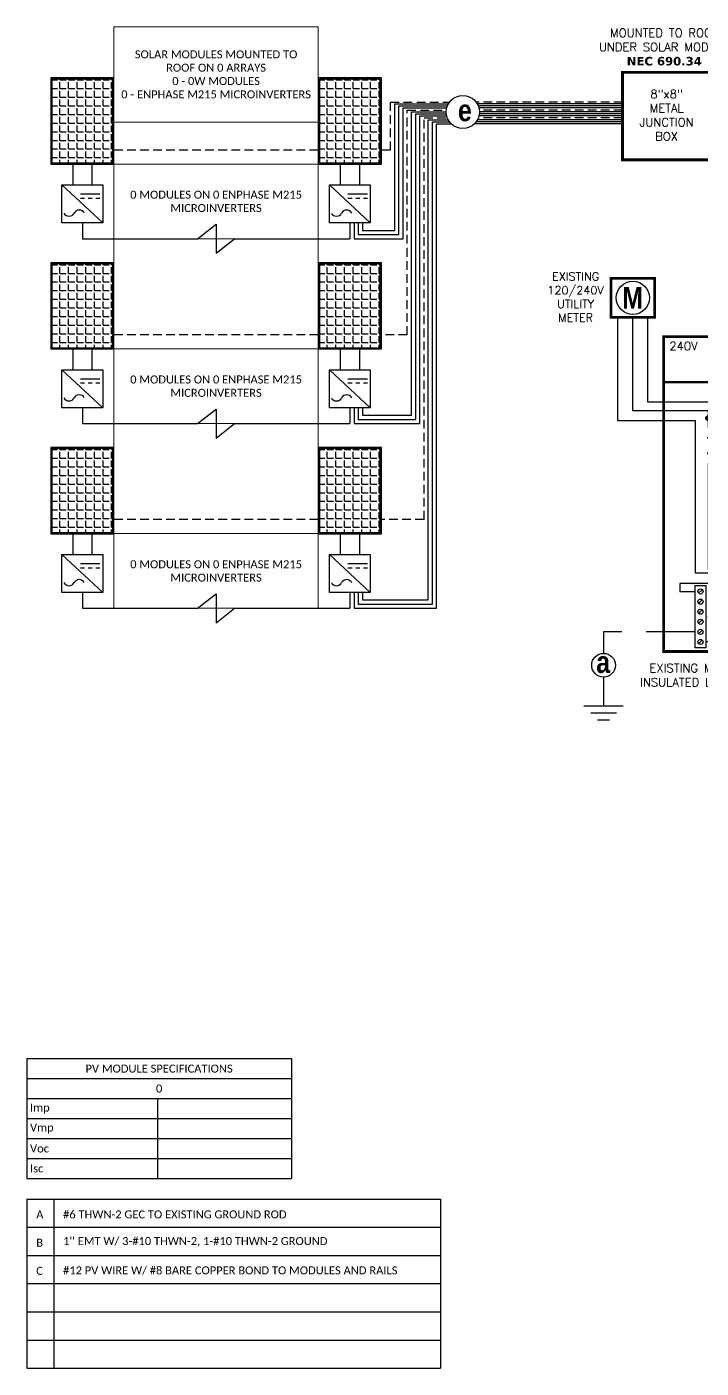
# Model space of a CAD drawing. Header units: feet. Extents: x 12814 to 13413, y 16036 to 16622.
# Drawn here: x 12814 to 13105, y 16036 to 16615 of the extents above; entities that cross this region are included whole.
import ezdxf

# ---------------------------------------------------------------- set-up
doc = ezdxf.new("R2010")
doc.units = ezdxf.units.FT
doc.header["$MEASUREMENT"] = 0
doc.linetypes.add('HIDDEN', pattern=[0.375, 0.25, -0.125])
for name, color, linetype in [('ONE LINE BLOCKS', 7, 'Continuous'), ('TABLES', 7, 'Continuous'), ('TEXT', 7, 'Continuous'), ('Z - TITLEBLOCK TXT', 7, 'Continuous')]:
    doc.layers.add(name, color=color, linetype=linetype)
doc.styles.add('ONE LINE TXT', font='techb___.ttf')
doc.styles.get("Standard").update_dxf_attribs({"font": 'simplex.shx'})

# ---------------------------------------------------------------- blocks, each defined once
blk = doc.blocks.new('*T9')
at = {"layer": 'Defpoints', "color": 8, "linetype": 'ByBlock', "lineweight": 0, "transparency": 16777216}
for p, q in [((0, 0), (88.16, 0)), ((0, 0), (0, -250.97)), ((88.16, 0), (88.16, -250.97)), ((0, -41.08), (88.16, -41.08)), ((0, -59.24), (88.16, -59.24)), ((0, -91.46), (88.16, -91.46)), ((0, -138.99), (88.16, -138.99)), ((0, -171.21), (88.16, -171.21)), ((0, -218.74), (88.16, -218.74)), ((0, -250.97), (88.16, -250.97))]:
    blk.add_line(p, q, dxfattribs=at)
at = {"color": 0, "linetype": 'Continuous', "transparency": 16777216, "char_height": 3.4544, "width": 83.574, "attachment_point": 5}
for s, insert in [('{\\fCalibri|b0|i0|c0;SOLAR MODULES MOUNTED TO ROOF ON 0 ARRAYS^J0 - 0W MODULES^J0 - ENPHASE M215 MICROINVERTERS', (44.08, -20.54)), ('{\\fCalibri|b0|i0|c0;', (44.08, -50.16)), ('{\\fCalibri|b0|i0|c0;0 MODULES ON 0 ENPHASE M215 MICROINVERTERS', (44.08, -75.35)), ('{\\fCalibri|b0|i0|c0;', (44.08, -115.23)), ('{\\fCalibri|b0|i0|c0;0 MODULES ON 0 ENPHASE M215 MICROINVERTERS', (44.08, -155.1)), ('{\\fCalibri|b0|i0|c0;', (44.08, -194.98)), ('{\\fCalibri|b0|i0|c0;0 MODULES ON 0 ENPHASE M215 MICROINVERTERS', (44.08, -234.86))]:
    blk.add_mtext(s, dxfattribs=dict(at, insert=insert))
blk = doc.blocks.new('*T10')
at = {"layer": 'Z - TITLEBLOCK TXT', "color": 0, "lineweight": -2, "transparency": 16777216}
for p, q in [((0, 0), (114.19, 0)), ((0, 0), (0, -51.69)), ((114.19, 0), (114.19, -51.69)), ((0, -8.62), (114.19, -8.62)), ((0, -17.23), (114.19, -17.23)), ((56.41, -17.23), (56.41, -51.69)), ((0, -25.85), (114.19, -25.85)), ((0, -34.46), (114.19, -34.46)), ((0, -43.08), (114.19, -43.08)), ((0, -51.69), (114.19, -51.69))]:
    blk.add_line(p, q, dxfattribs=at)
at = {"layer": 'Z - TITLEBLOCK TXT', "color": 0, "linetype": 'Continuous', "transparency": 16777216, "char_height": 3.4544}
for s, insert, width, attachment_point in [('{\\fCalibri|b0|i0|c0;PV MODULE SPECIFICATIONS', (57.09, -4.31), 111.433, 5), ('{\\fCalibri|b0|i0|c0;0', (57.09, -12.92), 111.433, 5), ('{\\fCalibri|b0|i0|c0;Imp', (1.38, -21.54), 53.6551, 4), ('{\\fCalibri|b0|i0|c0;', (57.78, -21.54), 55.0254, 4), ('{\\fCalibri|b0|i0|c0;Vmp', (1.38, -30.15), 53.6551, 4), ('{\\fCalibri|b0|i0|c0;', (57.78, -30.15), 55.0254, 4), ('{\\fCalibri|b0|i0|c0;Voc', (1.38, -38.77), 53.6551, 4), ('{\\fCalibri|b0|i0|c0;', (57.78, -38.77), 55.0254, 4), ('{\\fCalibri|b0|i0|c0;Isc', (1.38, -47.39), 53.6551, 4), ('{\\fCalibri|b0|i0|c0;', (57.78, -47.39), 55.0254, 4)]:
    blk.add_mtext(s, dxfattribs=dict(at, insert=insert, width=width, attachment_point=attachment_point))
blk = doc.blocks.new('M_LINE TAPS')
at = {"layer": 'ONE LINE BLOCKS', "linetype": 'Continuous'}
h = blk.add_hatch(color=254, dxfattribs=at)
h.dxf.hatch_style = 1
edge = h.paths.add_edge_path()
edge.add_arc((-12.11, 17.42), 0.197, 0, 360)
h = blk.add_hatch(color=254, dxfattribs=at)
h.dxf.hatch_style = 1
edge = h.paths.add_edge_path()
edge.add_arc((-13.16, 16.19), 0.197, 0, 360)
h = blk.add_hatch(color=1, dxfattribs=at)
h.dxf.hatch_style = 1
edge = h.paths.add_edge_path()
edge.add_arc((-13.16, 14.69), 0.0515, 0, 360)
h = blk.add_hatch(color=1, dxfattribs=at)
h.dxf.hatch_style = 1
edge = h.paths.add_edge_path()
edge.add_arc((-12.11, 14.69), 0.0515, 0, 360)
h = blk.add_hatch(color=1, dxfattribs=at)
h.dxf.hatch_style = 1
edge = h.paths.add_edge_path()
edge.add_arc((-13.16, 13.5), 0.0515, 0, 360)
h = blk.add_hatch(color=1, dxfattribs=at)
h.dxf.hatch_style = 1
edge = h.paths.add_edge_path()
edge.add_arc((-12.11, 13.5), 0.0515, 0, 360)
h = blk.add_hatch(color=1, dxfattribs=at)
h.dxf.hatch_style = 1
edge = h.paths.add_edge_path()
edge.add_arc((-9.99, 11.89), 0.0515, 0, 360)
h = blk.add_hatch(color=1, dxfattribs=at)
h.dxf.hatch_style = 1
edge = h.paths.add_edge_path()
edge.add_arc((-9.99, 11.29), 0.0515, 0, 360)
h = blk.add_hatch(color=1, dxfattribs=at)
h.dxf.hatch_style = 1
edge = h.paths.add_edge_path()
edge.add_arc((-8.81, 11.89), 0.0515, 0, 360)
h = blk.add_hatch(color=1, dxfattribs=at)
h.dxf.hatch_style = 1
edge = h.paths.add_edge_path()
edge.add_arc((-8.81, 11.29), 0.0515, 0, 360)
h = blk.add_hatch(color=1, dxfattribs=at)
h.dxf.hatch_style = 1
edge = h.paths.add_edge_path()
edge.add_arc((-9.99, 10.22), 0.0515, 0, 360)
h = blk.add_hatch(color=1, dxfattribs=at)
h.dxf.hatch_style = 1
edge = h.paths.add_edge_path()
edge.add_arc((-8.81, 10.22), 0.0515, 0, 360)
h = blk.add_hatch(color=1, dxfattribs=at)
h.dxf.hatch_style = 1
edge = h.paths.add_edge_path()
edge.add_arc((-9.99, 9.62), 0.0515, 0, 360)
h = blk.add_hatch(color=1, dxfattribs=at)
h.dxf.hatch_style = 1
edge = h.paths.add_edge_path()
edge.add_arc((-8.81, 9.62), 0.0515, 0, 360)
h = blk.add_hatch(color=1, dxfattribs=at)
h.dxf.hatch_style = 1
edge = h.paths.add_edge_path()
edge.add_arc((-9.99, 8.56), 0.0515, 0, 360)
h = blk.add_hatch(color=1, dxfattribs=at)
h.dxf.hatch_style = 1
edge = h.paths.add_edge_path()
edge.add_arc((-8.81, 8.56), 0.0515, 0, 360)
h = blk.add_hatch(color=1, dxfattribs=at)
h.dxf.hatch_style = 1
edge = h.paths.add_edge_path()
edge.add_arc((-9.99, 7.96), 0.0515, 0, 360)
h = blk.add_hatch(color=1, dxfattribs=at)
h.dxf.hatch_style = 1
edge = h.paths.add_edge_path()
edge.add_arc((-8.81, 7.96), 0.0515, 0, 360)
h = blk.add_hatch(color=1, dxfattribs=at)
h.dxf.hatch_style = 1
edge = h.paths.add_edge_path()
edge.add_arc((-9.99, 6.89), 0.0515, 0, 360)
h = blk.add_hatch(color=1, dxfattribs=at)
h.dxf.hatch_style = 1
edge = h.paths.add_edge_path()
edge.add_arc((-9.99, 6.29), 0.0515, 0, 360)
h = blk.add_hatch(color=1, dxfattribs=at)
h.dxf.hatch_style = 1
edge = h.paths.add_edge_path()
edge.add_arc((-8.81, 6.89), 0.0515, 0, 360)
h = blk.add_hatch(color=1, dxfattribs=at)
h.dxf.hatch_style = 1
edge = h.paths.add_edge_path()
edge.add_arc((-8.81, 6.29), 0.0515, 0, 360)
h = blk.add_hatch(color=1, dxfattribs=at)
h.dxf.hatch_style = 1
edge = h.paths.add_edge_path()
edge.add_arc((-9.99, 5.22), 0.0515, 0, 360)
h = blk.add_hatch(color=1, dxfattribs=at)
h.dxf.hatch_style = 1
edge = h.paths.add_edge_path()
edge.add_arc((-8.81, 5.22), 0.0515, 0, 360)
h = blk.add_hatch(color=1, dxfattribs=at)
h.dxf.hatch_style = 1
edge = h.paths.add_edge_path()
edge.add_arc((-9.99, 4.62), 0.0515, 0, 360)
h = blk.add_hatch(color=1, dxfattribs=at)
h.dxf.hatch_style = 1
edge = h.paths.add_edge_path()
edge.add_arc((-8.81, 4.62), 0.0515, 0, 360)
at = {"color": 155, "true_color": 0x647190}
blk.add_line((-16.57, 22.43), (-2.23, 22.43), dxfattribs=at)
at = {"color": 7, "linetype": 'Continuous'}
for p, q in [((-3.46, 1.71), (-3.46, 5.22)), ((0, 1.71), (-3.46, 1.71))]:
    blk.add_line(p, q, dxfattribs=at)
at = {"color": 10, "linetype": 'Continuous'}
for p, q in [((-4.18, 1.15), (-4.18, 4.62)), ((-3.46, 4.62), (-3.46, 4.62)), ((0, 1.15), (-4.18, 1.15))]:
    blk.add_line(p, q, dxfattribs=at)
at = {"color": 253, "linetype": 'Continuous'}
for p, q in [((-6.18, 2.18), (-6.39, 2.18)), ((-6.18, 0.61), (-6.18, 2.18)), ((-5.36, 0.61), (-6.18, 0.61)), ((0, 0.61), (-4.42, 0.61))]:
    blk.add_line(p, q, dxfattribs=at)
at = {"color": 7, "linetype": 'Continuous'}
blk.add_circle((-21.17, -2.7), 0.906, dxfattribs=at)
at = {"color": 253, "linetype": 'Continuous'}
blk.add_arc((-4.89, 0.58), 0.468, 3.2819, 176.7181, dxfattribs=at)
at = {"layer": 'ONE LINE BLOCKS', "lineweight": 50}
blk.add_line((-16.57, 18.95), (-2.23, 18.95), dxfattribs=at)
at = {"layer": 'ONE LINE BLOCKS', "lineweight": 50, "const_width": 0.21}
for points in [[(-20.6, 23.9), (-20.6, 26.89), (-17.26, 26.89), (-17.26, 23.9)], [(-16.57, -1.65), (-16.57, 22.43), (-2.23, 22.43), (-2.23, -1.65)]]:
    blk.add_lwpolyline(points, close=True, dxfattribs=at)
at = {"layer": 'TEXT', "color": 92, "linetype": 'HIDDEN', "ltscale": 15}
for p, q in [((-6.39, 3.55), (-15.33, 3.55)), ((-15.33, 3.55), (-15.33, 2.94)), ((-4.92, 0), (-4.92, 3.55)), ((-15.33, 2.94), (-14.16, 2.94)), ((0, 0), (-4.92, 0)), ((-14.16, -0.15), (-21.17, -0.15)), ((-21.17, -0.15), (-21.17, -1.8)), ((-21.17, -3.61), (-21.17, -5.8))]:
    blk.add_line(p, q, dxfattribs=at)
at = {"layer": 'TEXT', "color": 92, "linetype": 'Continuous', "ltscale": 15}
blk.add_line((-7.19, -0.92), (-13.36, -0.92), dxfattribs=at)
at = {"layer": 'TEXT', "color": 92, "linetype": 'Continuous', "flags": 128}
for points in [[(-12.79, 1.51), (-12.79, 1.01)], [(-13.2, 1.01), (-12.38, 1.01)], [(-12.52, 0.85), (-13.06, 0.85)], [(-12.66, 0.7), (-12.92, 0.7)]]:
    blk.add_lwpolyline(points, dxfattribs=at)
at = {"layer": 'TEXT', "color": 92, "linetype": 'Continuous', "ltscale": 4, "flags": 128}
for points in [[(-22.67, -5.8), (-19.67, -5.8)], [(-20.19, -6.36), (-22.15, -6.36)], [(-20.71, -6.91), (-21.63, -6.91)]]:
    blk.add_lwpolyline(points, dxfattribs=at)
at = {"layer": 'TEXT', "linetype": 'Continuous'}
blk.add_circle((-18.93, 25.39), 1.27, dxfattribs=at)
at = {"layer": 'TEXT', "color": 92, "linetype": 'Continuous', "ltscale": 0.3}
blk.add_arc((-5.65, 3.16), 0.824, 27.6639, 152.3361, dxfattribs=at)
at = {"layer": 'Z - TITLEBLOCK TXT', "color": 253, "linetype": 'Continuous'}
for p, q in [((-20.08, 15.98), (-20.08, 23.9)), ((-14.13, 15.98), (-20.08, 15.98)), ((-14.13, 4.34), (-14.13, 15.98)), ((-5.63, 4.34), (-14.13, 4.34)), ((-5.63, 4.34), (-5.63, 2.95)), ((-5.63, 2.95), (-6.39, 2.95))]:
    blk.add_line(p, q, dxfattribs=at)
at = {"layer": 'Z - TITLEBLOCK TXT', "color": 10, "linetype": 'Continuous'}
for p, q in [((-18.93, 16.74), (-18.93, 23.9)), ((-13.16, 16.74), (-18.93, 16.74)), ((-13.16, 15.43), (-13.16, 16.74)), ((-12.97, 16.19), (-12.45, 16.19)), ((-11.78, 16.19), (-6.66, 16.19)), ((-6.66, 16.19), (-6.66, 4.62)), ((-13.16, 4.62), (-13.16, 12.76)), ((-12.45, 11.29), (-13.16, 11.29)), ((-10.73, 11.29), (-11.78, 11.29)), ((-12.45, 9.62), (-13.16, 9.62)), ((-10.73, 9.62), (-11.78, 9.62)), ((-12.45, 7.96), (-13.16, 7.96)), ((-10.73, 7.96), (-11.78, 7.96)), ((-12.45, 6.29), (-13.16, 6.29)), ((-10.73, 6.29), (-11.78, 6.29)), ((-10.73, 4.62), (-13.16, 4.62)), ((-6.66, 4.62), (-4.18, 4.62))]:
    blk.add_line(p, q, dxfattribs=at)
at = {"layer": 'Z - TITLEBLOCK TXT', "color": 7, "linetype": 'Continuous'}
for p, q in [((-17.78, 17.42), (-17.78, 23.9)), ((-12.11, 17.42), (-17.78, 17.42)), ((-12.11, 15.43), (-12.11, 17.42)), ((-11.92, 17.42), (-5.04, 17.42)), ((-5.04, 17.42), (-5.04, 5.22)), ((-12.11, 10.22), (-12.11, 12.76)), ((-12.11, 11.89), (-10.73, 11.89)), ((-10.73, 11.89), (-12.11, 11.89)), ((-12.11, 8.56), (-12.11, 10.22)), ((-12.11, 10.22), (-10.73, 10.22)), ((-10.73, 10.22), (-12.11, 10.22)), ((-12.11, 6.89), (-12.11, 8.56)), ((-12.11, 8.56), (-10.73, 8.56)), ((-10.73, 8.56), (-12.11, 8.56)), ((-12.11, 5.22), (-12.11, 6.89)), ((-12.11, 6.89), (-10.73, 6.89)), ((-10.73, 6.89), (-12.11, 6.89)), ((-10.73, 5.22), (-12.11, 5.22)), ((-5.04, 5.22), (-3.46, 5.22))]:
    blk.add_line(p, q, dxfattribs=at)
at = {"layer": 'Z - TITLEBLOCK TXT', "color": 1, "linetype": 'Continuous'}
for p, q in [((-14.16, -1.38), (-14.16, 3.4)), ((-14.16, 3.4), (-13.36, 3.4)), ((-13.36, 3.4), (-13.36, -1.38)), ((-7.19, -1.37), (-7.19, 3.41)), ((-7.19, 3.41), (-6.39, 3.41)), ((-6.39, 3.41), (-6.39, -1.37)), ((-13.36, -1.38), (-14.16, -1.38)), ((-6.39, -1.37), (-7.19, -1.37))]:
    blk.add_line(p, q, dxfattribs=at)
at = {"layer": 'Z - TITLEBLOCK TXT', "color": 4, "linetype": 'Continuous'}
for p, q in [((-6.65, 3.09), (-6.93, 2.81)), ((-13.62, 3.07), (-13.9, 2.8)), ((-13.62, 2.3), (-13.9, 2.03)), ((-6.65, 2.32), (-6.93, 2.04)), ((-13.62, 1.53), (-13.9, 1.25)), ((-6.65, 1.55), (-6.93, 1.27)), ((-13.62, 0.76), (-13.9, 0.48)), ((-6.65, 0.78), (-6.93, 0.5)), ((-6.65, 0), (-6.93, -0.27)), ((-13.62, -0.01), (-13.9, -0.29)), ((-13.62, -0.78), (-13.9, -1.06)), ((-6.65, -0.77), (-6.93, -1.04))]:
    blk.add_line(p, q, dxfattribs=at)
at = {"layer": 'Z - TITLEBLOCK TXT', "color": 1, "linetype": 'Continuous', "flags": 128}
for points in [[(-13.16, 15.43), (-13.16, 14.69)], [(-13.16, 15.43), (-13.16, 14.69)], [(-12.11, 15.43), (-12.11, 14.69)], [(-12.11, 15.43), (-12.11, 14.69)], [(-13.16, 13.5), (-13.16, 12.76)], [(-12.11, 13.5), (-12.11, 12.76)], [(-10.73, 11.89), (-9.99, 11.89)], [(-10.73, 11.89), (-9.99, 11.89)], [(-10.73, 11.29), (-9.99, 11.29)], [(-10.73, 11.29), (-9.99, 11.29)], [(-8.81, 11.89), (-8.06, 11.89)], [(-8.81, 11.29), (-8.06, 11.29)], [(-10.73, 10.22), (-9.99, 10.22)], [(-10.73, 10.22), (-9.99, 10.22)], [(-10.73, 9.62), (-9.99, 9.62)], [(-10.73, 9.62), (-9.99, 9.62)], [(-8.81, 10.22), (-8.06, 10.22)], [(-8.81, 9.62), (-8.06, 9.62)], [(-10.73, 8.56), (-9.99, 8.56)], [(-10.73, 8.56), (-9.99, 8.56)], [(-8.81, 8.56), (-8.06, 8.56)], [(-10.73, 7.96), (-9.99, 7.96)], [(-10.73, 7.96), (-9.99, 7.96)], [(-8.81, 7.96), (-8.06, 7.96)], [(-10.73, 6.89), (-9.99, 6.89)], [(-10.73, 6.89), (-9.99, 6.89)], [(-10.73, 6.29), (-9.99, 6.29)], [(-10.73, 6.29), (-9.99, 6.29)], [(-8.81, 6.89), (-8.06, 6.89)], [(-8.81, 6.29), (-8.06, 6.29)], [(-10.73, 5.22), (-9.99, 5.22)], [(-10.73, 5.22), (-9.99, 5.22)], [(-8.81, 5.22), (-8.06, 5.22)], [(-10.73, 4.62), (-9.99, 4.62)], [(-10.73, 4.62), (-9.99, 4.62)], [(-8.81, 4.62), (-8.06, 4.62)]]:
    blk.add_lwpolyline(points, dxfattribs=at)
at = {"layer": 'Z - TITLEBLOCK TXT', "color": 7, "linetype": 'Continuous'}
for centre in [(-12.11, 17.42), (-12.11, 17.42), (-13.16, 16.19)]:
    blk.add_circle(centre, 0.197, dxfattribs=at)
at = {"layer": 'Z - TITLEBLOCK TXT', "color": 1, "linetype": 'Continuous'}
for centre in [(-13.16, 14.69), (-12.11, 14.69), (-13.16, 13.5), (-12.11, 13.5), (-9.99, 11.89), (-9.99, 11.29), (-8.81, 11.89), (-8.81, 11.29), (-9.99, 10.22), (-8.81, 10.22), (-9.99, 9.62), (-8.81, 9.62), (-9.99, 8.56), (-8.81, 8.56), (-9.99, 7.96), (-8.81, 7.96), (-9.99, 6.89), (-9.99, 6.29), (-8.81, 6.89), (-8.81, 6.29), (-9.99, 5.22), (-8.81, 5.22), (-9.99, 4.62), (-8.81, 4.62)]:
    blk.add_circle(centre, 0.0515, dxfattribs=at)
at = {"layer": 'Z - TITLEBLOCK TXT', "color": 4, "linetype": 'Continuous'}
for centre in [(-13.76, 2.94), (-6.79, 2.95), (-13.76, 2.16), (-6.79, 2.18), (-13.76, 1.39), (-6.79, 1.41), (-13.76, 0.62), (-13.76, -0.15), (-6.79, 0.64), (-6.79, -0.13), (-13.76, -0.92), (-6.79, -0.91)]:
    blk.add_circle(centre, 0.197, dxfattribs=at)
at = {"layer": 'Z - TITLEBLOCK TXT', "color": 10, "linetype": 'Continuous'}
for centre in [(-12.11, 16.17), (-12.11, 11.27), (-12.11, 9.6), (-12.11, 7.94), (-12.11, 6.27)]:
    blk.add_arc(centre, 0.332, 3.2937, 176.7063, dxfattribs=at)
at = {"layer": 'Z - TITLEBLOCK TXT', "color": 1, "linetype": 'Continuous'}
for centre, start, end in [((-13.38, 14.09), 310.3392, 49.6608), ((-12.33, 14.09), 310.3392, 49.6608), ((-9.4, 11.68), 40.3392, 139.6608), ((-9.4, 11.08), 40.3392, 139.6608), ((-9.4, 10.01), 40.3392, 139.6608), ((-9.4, 9.41), 40.3392, 139.6608), ((-9.4, 8.34), 40.3392, 139.6608), ((-9.4, 7.75), 40.3392, 139.6608), ((-9.4, 6.68), 40.3392, 139.6608), ((-9.4, 6.08), 40.3392, 139.6608), ((-9.4, 5.01), 40.3392, 139.6608), ((-9.4, 4.41), 40.3392, 139.6608)]:
    blk.add_arc(centre, 0.697, start, end, dxfattribs=at)
at = {"layer": 'TABLES', "color": 1, "linetype": 'Continuous'}
blk.add_text('NEUTRAL', height=0.648, rotation=90, dxfattribs=at).set_placement((-7.31, -0.83))
at = {"layer": 'TEXT', "color": 1, "attachment_point": 5}
for s, width, gutter_width, heights, insert, char_height in [('EXISTING\\P120/240V UTILITY METER', 0.0523, 7.17, [0], (-23.31, 25.45), 0.6278), ('240V', 0.1481, 0.75, [0], (-15.06, 21.71), 0.648), ('1∅', 0.1481, 0.75, [0], (-3.17, 21.71), 0.648), ('0A MAIN BREAKER\\P0A BUSBAR', 11.199, 0.75, [0], (-9.27, 20.04), 0.648), ('2p0A', 0.1481, 0.75, [0], (-11.24, 14.02), 0.648), ('EXISTING MAIN BREAKER LOAD CENTER INSULATED LINE TAPS INSTALLED ON MAIN FEEDERS\\P{\\fVerdana|b1|i0|c0|p34;NEC 690.64}', 18.4888, 7.17, [6], (-9.25, -4.55), 0.648)]:
    blk.add_mtext_dynamic_manual_height_columns(s, width=width, gutter_width=gutter_width, heights=heights, dxfattribs=dict(at, insert=insert, char_height=char_height))
at = {"layer": 'Z - TITLEBLOCK TXT', "color": 253, "linetype": 'Continuous', "style": 'ONE LINE TXT'}
blk.add_text('M', height=1.66, dxfattribs=at).set_placement((-19.74, 24.56))
at = {"layer": 'Z - TITLEBLOCK TXT', "color": 1, "linetype": 'Continuous', "insert": (-21.73, -1.63), "char_height": 1.6624, "attachment_point": 1, "style": 'ONE LINE TXT'}
blk.add_mtext_dynamic_manual_height_columns('{\\W1;\\C256;a}', width=0.1385, gutter_width=2.13, heights=[0], dxfattribs=at)
blk = doc.blocks.new('*U12')
at = {"color": 155, "true_color": 0x647190}
blk.add_blockref('M_LINE TAPS', (0, 0), dxfattribs=at)
blk = doc.blocks.new('*T11')
at = {"linetype": 'ByBlock', "lineweight": -2, "transparency": 16777216}
for p, q in [((0, 0), (178.52, 0)), ((0, 0), (0, -72.97)), ((11.58, 0), (11.58, -72.97)), ((178.52, 0), (178.52, -72.97)), ((0, -12.11), (178.52, -12.11)), ((0, -24.28), (178.52, -24.28)), ((0, -36.46), (178.52, -36.46)), ((0, -48.64), (178.52, -48.64)), ((0, -60.81), (178.52, -60.81)), ((0, -72.97), (178.52, -72.97))]:
    blk.add_line(p, q, dxfattribs=at)
at = {"color": 0, "linetype": 'Continuous', "transparency": 16777216, "char_height": 3.4544, "attachment_point": 7}
for s, insert, width in [('{\\fCalibri|b0|i0|c0;A', (4.06, -8.36), 3.4544), ('{\\fCalibri|b0|i0|c0;#6 THWN-2 GEC TO EXISTING GROUND ROD', (15.65, -8.36), 158.8095), ('{\\fCalibri|b0|i0|c0;B', (4.06, -20.53), 3.4544), ("{\\fCalibri|b0|i0|c0;1'' EMT W/ 3-#10 THWN-2, 1-#10 THWN-2 GROUND", (15.65, -20.53), 158.8095), ('{\\fCalibri|b0|i0|c0;#12 PV WIRE W/ #8 BARE COPPER BOND TO MODULES AND RAILS', (15.65, -32.71), 158.8095), ('{\\fCalibri|b0|i0|c0;C', (4.06, -32.71), 3.4544), ('{\\fCalibri|b0|i0|c0;', (4.06, -44.89), 3.4544), ('{\\fCalibri|b0|i0|c0;', (15.65, -44.89), 158.8095), ('{\\fCalibri|b0|i0|c0;', (4.06, -57.06), 3.4544), ('{\\fCalibri|b0|i0|c0;', (15.65, -57.06), 158.8095), ('{\\fCalibri|b0|i0|c0;', (4.06, -69.22), 3.4544), ('{\\fCalibri|b0|i0|c0;', (15.65, -69.22), 158.8095)]:
    blk.add_mtext(s, dxfattribs=dict(at, insert=insert, width=width))

msp = doc.modelspace()

# ---------------------------------------------------------------- hatches: boundary and pattern name
at = {"layer": 'ONE LINE BLOCKS', "linetype": 'Continuous'}
h = msp.add_hatch(dxfattribs=at)
h.set_pattern_fill('ANGLE', color=256, scale=13.54666)
h.set_pattern_definition([(0, (12887.8863, 4573.7728), (0, 3.7253315), [2.709332, -1.0159995]), (90, (12887.8863, 4573.7728), (-3.7253315, 2e-16), [2.709332, -1.0159995])])
h.paths.add_polyline_path([(12824.87, 16592.07), (12824.87, 16555.89), (12851.11, 16555.89), (12851.11, 16592.07)])
h = msp.add_hatch(dxfattribs=at)
h.set_pattern_fill('ANGLE', color=256, scale=13.54666)
h.set_pattern_definition([(0, (13003.306, 4573.7728), (0, 3.7253315), [2.709332, -1.0159995]), (90, (13003.306, 4573.7728), (-3.7253315, 2e-16), [2.709332, -1.0159995])])
h.paths.add_polyline_path([(12940.29, 16592.07), (12940.29, 16555.89), (12966.53, 16555.89), (12966.53, 16592.07)])
h = msp.add_hatch(dxfattribs=at)
h.set_pattern_fill('ANGLE', color=256, scale=13.54666)
h.set_pattern_definition([(0, (12887.8863, 4494.0197), (0, 3.7253315), [2.709332, -1.0159995]), (90, (12887.8863, 4494.0197), (-3.7253315, 2e-16), [2.709332, -1.0159995])])
h.paths.add_polyline_path([(12824.87, 16512.32), (12824.87, 16476.13), (12851.11, 16476.13), (12851.11, 16512.32)])
h = msp.add_hatch(dxfattribs=at)
h.set_pattern_fill('ANGLE', color=256, scale=13.54666)
h.set_pattern_definition([(0, (13003.306, 4494.0197), (0, 3.7253315), [2.709332, -1.0159995]), (90, (13003.306, 4494.0197), (-3.7253315, 2e-16), [2.709332, -1.0159995])])
h.paths.add_polyline_path([(12940.29, 16512.32), (12940.29, 16476.13), (12966.53, 16476.13), (12966.53, 16512.32)])
h = msp.add_hatch(dxfattribs=at)
h.set_pattern_fill('ANGLE', color=256, scale=13.54666)
h.set_pattern_definition([(0, (12887.8863, 4414.2665), (0, 3.7253315), [2.709332, -1.0159995]), (90, (12887.8863, 4414.2665), (-3.7253315, 2e-16), [2.709332, -1.0159995])])
h.paths.add_polyline_path([(12824.87, 16432.56), (12824.87, 16396.38), (12851.11, 16396.38), (12851.11, 16432.56)])
h = msp.add_hatch(dxfattribs=at)
h.set_pattern_fill('ANGLE', color=256, scale=13.54666)
h.set_pattern_definition([(0, (13003.306, 4414.2665), (0, 3.7253315), [2.709332, -1.0159995]), (90, (13003.306, 4414.2665), (-3.7253315, 2e-16), [2.709332, -1.0159995])])
h.paths.add_polyline_path([(12940.29, 16432.56), (12940.29, 16396.38), (12966.53, 16396.38), (12966.53, 16432.56)])

# ---------------------------------------------------------------- linework, layer by layer
at = {"color": 253, "linetype": 'Continuous'}
for p, q in [((12972.82, 16526.76), (12972.82, 16581.31)), ((12972.82, 16581.31), (12995.93, 16581.31)), ((13071.1, 16581.31), (13008.44, 16581.31)), ((12980.02, 16577.86), (12995.04, 16577.86)), ((12980.02, 16447.01), (12980.02, 16577.86)), ((12987.23, 16574.42), (12995.93, 16574.42)), ((12987.23, 16367.25), (12987.23, 16574.42)), ((13071.1, 16574.42), (13008.44, 16574.42)), ((13071.1, 16577.86), (13009.32, 16577.86)), ((12958.82, 16526.76), (12972.82, 16526.76)), ((12958.82, 16447.01), (12980.02, 16447.01)), ((12958.82, 16367.25), (12987.23, 16367.25))]:
    msp.add_line(p, q, dxfattribs=at)
at = {"color": 10, "linetype": 'Continuous'}
for p, q in [((12974.62, 16524.96), (12974.62, 16580.45)), ((12974.62, 16580.45), (12995.52, 16580.45)), ((13071.1, 16580.45), (13008.84, 16580.45)), ((12981.83, 16577), (12995.09, 16577)), ((12981.83, 16445.21), (12981.83, 16577)), ((13071.1, 16577), (13009.27, 16577)), ((12989.03, 16573.56), (12996.48, 16573.56)), ((12989.03, 16365.45), (12989.03, 16573.56)), ((13071.1, 16573.56), (13007.88, 16573.56)), ((12957.02, 16524.96), (12974.62, 16524.96)), ((12957.02, 16445.21), (12981.83, 16445.21)), ((12957.02, 16365.45), (12989.03, 16365.45))]:
    msp.add_line(p, q, dxfattribs=at)
at = {"linetype": 'Continuous'}
for p, q in [((12976.42, 16523.16), (12976.42, 16579.59)), ((12976.42, 16579.59), (12995.25, 16579.59)), ((12983.63, 16576.14), (12995.25, 16576.14)), ((12983.63, 16443.4), (12983.63, 16576.14)), ((13071.1, 16579.59), (13009.11, 16579.59)), ((13071.1, 16576.14), (13009.11, 16576.14)), ((12990.84, 16572.7), (12997.25, 16572.7)), ((12990.84, 16363.65), (12990.84, 16572.7)), ((13071.1, 16572.7), (13007.11, 16572.7)), ((12833.84, 16555.38), (12833.84, 16546.37)), ((12842.15, 16555.38), (12842.15, 16546.37)), ((12949.26, 16555.38), (12949.26, 16546.37)), ((12957.57, 16555.38), (12957.57, 16546.37)), ((12829.17, 16546.37), (12846.82, 16546.37)), ((12829.17, 16529.98), (12829.17, 16546.37)), ((12829.17, 16546.37), (12846.82, 16529.98)), ((12846.82, 16546.37), (12846.82, 16529.98)), ((12944.59, 16546.37), (12962.24, 16546.37)), ((12944.59, 16529.98), (12944.59, 16546.37)), ((12944.59, 16546.37), (12962.24, 16529.98)), ((12962.24, 16546.37), (12962.24, 16529.98)), ((12846.82, 16529.98), (12829.17, 16529.98)), ((12962.24, 16529.98), (12944.59, 16529.98)), ((12955.22, 16523.16), (12976.42, 16523.16)), ((12833.84, 16475.62), (12833.84, 16466.61)), ((12842.15, 16475.62), (12842.15, 16466.61)), ((12949.26, 16475.62), (12949.26, 16466.61)), ((12957.57, 16475.62), (12957.57, 16466.61)), ((12829.17, 16466.61), (12846.82, 16466.61)), ((12829.17, 16450.22), (12829.17, 16466.61)), ((12829.17, 16466.61), (12846.82, 16450.22)), ((12846.82, 16466.61), (12846.82, 16450.22)), ((12944.59, 16466.61), (12962.24, 16466.61)), ((12944.59, 16450.22), (12944.59, 16466.61)), ((12944.59, 16466.61), (12962.24, 16450.22)), ((12962.24, 16466.61), (12962.24, 16450.22)), ((12846.82, 16450.22), (12829.17, 16450.22)), ((12962.24, 16450.22), (12944.59, 16450.22)), ((12955.22, 16443.4), (12983.63, 16443.4)), ((12833.84, 16395.87), (12833.84, 16386.86)), ((12842.15, 16395.87), (12842.15, 16386.86)), ((12949.26, 16395.87), (12949.26, 16386.86)), ((12957.57, 16395.87), (12957.57, 16386.86)), ((12829.17, 16386.86), (12846.82, 16386.86)), ((12829.17, 16370.47), (12829.17, 16386.86)), ((12829.17, 16386.86), (12846.82, 16370.47)), ((12846.82, 16386.86), (12846.82, 16370.47)), ((12944.59, 16386.86), (12962.24, 16386.86)), ((12944.59, 16370.47), (12944.59, 16386.86)), ((12944.59, 16386.86), (12962.24, 16370.47)), ((12962.24, 16386.86), (12962.24, 16370.47)), ((12846.82, 16370.47), (12829.17, 16370.47)), ((12962.24, 16370.47), (12944.59, 16370.47)), ((12955.22, 16363.65), (12990.84, 16363.65))]:
    msp.add_line(p, q, dxfattribs=at)
at = {"linetype": 'Continuous', "flags": 128}
for points in [[(12824.37, 16592.58), (12824.37, 16555.38), (12851.62, 16555.38), (12851.62, 16592.58), (12824.37, 16592.58)], [(12939.79, 16592.58), (12939.79, 16555.38), (12967.04, 16555.38), (12967.04, 16592.58), (12939.79, 16592.58)], [(12824.37, 16512.83), (12824.37, 16475.62), (12851.62, 16475.62), (12851.62, 16512.83), (12824.37, 16512.83)], [(12939.79, 16512.83), (12939.79, 16475.62), (12967.04, 16475.62), (12967.04, 16512.83), (12939.79, 16512.83)], [(12824.37, 16433.07), (12824.37, 16395.87), (12851.62, 16395.87), (12851.62, 16433.07), (12824.37, 16433.07)], [(12939.79, 16433.07), (12939.79, 16395.87), (12967.04, 16395.87), (12967.04, 16433.07), (12939.79, 16433.07)]]:
    msp.add_lwpolyline(points, dxfattribs=at)
for points in [[(12824.87, 16592.07), (12824.87, 16555.89), (12851.11, 16555.89), (12851.11, 16592.07)], [(12940.29, 16592.07), (12940.29, 16555.89), (12966.53, 16555.89), (12966.53, 16592.07)], [(12824.87, 16512.32), (12824.87, 16476.13), (12851.11, 16476.13), (12851.11, 16512.32)], [(12940.29, 16512.32), (12940.29, 16476.13), (12966.53, 16476.13), (12966.53, 16512.32)], [(12824.87, 16432.56), (12824.87, 16396.38), (12851.11, 16396.38), (12851.11, 16432.56)], [(12940.29, 16432.56), (12940.29, 16396.38), (12966.53, 16396.38), (12966.53, 16432.56)]]:
    msp.add_lwpolyline(points, close=True, dxfattribs=at)
at = {"color": 7, "linetype": 'Continuous'}
msp.add_circle((13002.18, 16577.86), 7.14, dxfattribs=at)
at = {"layer": 'ONE LINE BLOCKS', "lineweight": 50, "const_width": 1.19}
msp.add_lwpolyline([(13108.88, 16557.2), (13071.1, 16557.2), (13071.1, 16594.99), (13108.88, 16594.99)], close=True, dxfattribs=at)
at = {"layer": 'TEXT', "color": 92, "linetype": 'HIDDEN', "ltscale": 15}
for p, q in [((12971.01, 16561.43), (12971.01, 16582.17)), ((12971.01, 16582.17), (12996.48, 16582.17)), ((13071.1, 16582.17), (13007.88, 16582.17)), ((12978.22, 16578.72), (12995.09, 16578.72)), ((12978.22, 16481.67), (12978.22, 16578.72)), ((12985.43, 16575.28), (12995.52, 16575.28)), ((12985.43, 16401.92), (12985.43, 16575.28)), ((13071.1, 16575.28), (13008.84, 16575.28)), ((13071.1, 16578.72), (13009.27, 16578.72)), ((12971.01, 16561.43), (12967.04, 16561.43)), ((12978.22, 16481.67), (12967.04, 16481.67)), ((12985.43, 16401.92), (12967.04, 16401.92))]:
    msp.add_line(p, q, dxfattribs=at)
at = {"layer": 'TEXT', "color": 92, "linetype": 'HIDDEN', "ltscale": 15, "flags": 128}
for points in [[(12939.79, 16561.43), (12851.62, 16561.43)], [(12939.79, 16481.67), (12851.62, 16481.67)], [(12939.79, 16401.92), (12851.62, 16401.92)]]:
    msp.add_lwpolyline(points, dxfattribs=at)
at = {"layer": 'Z - TITLEBLOCK TXT', "color": 7, "linetype": 'Continuous'}
for p, q in [((12845.59, 16542.37), (12837.2, 16542.37)), ((12838.95, 16540.56), (12837.2, 16540.56)), ((12842.27, 16540.56), (12840.52, 16540.56)), ((12845.59, 16540.56), (12843.84, 16540.56)), ((12961.01, 16542.37), (12952.62, 16542.37)), ((12954.37, 16540.56), (12952.62, 16540.56)), ((12957.69, 16540.56), (12955.94, 16540.56)), ((12961.01, 16540.56), (12959.26, 16540.56)), ((12887.75, 16523.16), (12895.7, 16529.42)), ((12895.7, 16529.42), (12895.7, 16516.89)), ((12895.7, 16516.89), (12903.66, 16523.16)), ((12845.59, 16462.62), (12837.2, 16462.62)), ((12838.95, 16460.81), (12837.2, 16460.81)), ((12842.27, 16460.81), (12840.52, 16460.81)), ((12845.59, 16460.81), (12843.84, 16460.81)), ((12961.01, 16462.62), (12952.62, 16462.62)), ((12954.37, 16460.81), (12952.62, 16460.81)), ((12957.69, 16460.81), (12955.94, 16460.81)), ((12961.01, 16460.81), (12959.26, 16460.81)), ((12887.75, 16443.4), (12895.7, 16449.67)), ((12895.7, 16449.67), (12895.7, 16437.14)), ((12895.7, 16437.14), (12903.66, 16443.4)), ((12845.59, 16382.87), (12837.2, 16382.87)), ((12838.95, 16381.05), (12837.2, 16381.05)), ((12842.27, 16381.05), (12840.52, 16381.05)), ((12845.59, 16381.05), (12843.84, 16381.05)), ((12961.01, 16382.87), (12952.62, 16382.87)), ((12954.37, 16381.05), (12952.62, 16381.05)), ((12957.69, 16381.05), (12955.94, 16381.05)), ((12961.01, 16381.05), (12959.26, 16381.05)), ((12887.75, 16363.65), (12895.7, 16369.91)), ((12895.7, 16369.91), (12895.7, 16357.39)), ((12895.7, 16357.39), (12903.66, 16363.65))]:
    msp.add_line(p, q, dxfattribs=at)
at = {"layer": 'Z - TITLEBLOCK TXT', "linetype": 'Continuous', "flags": 128}
for points in [[(12837.99, 16529.98), (12837.99, 16523.16)], [(12953.41, 16529.98), (12953.41, 16523.16)], [(12955.22, 16529.98), (12955.22, 16523.16)], [(12837.99, 16523.16), (12887.75, 16523.16)], [(12903.66, 16523.16), (12953.41, 16523.16)], [(12837.99, 16450.22), (12837.99, 16443.4)], [(12953.41, 16450.22), (12953.41, 16443.4)], [(12955.22, 16450.22), (12955.22, 16443.4)], [(12837.99, 16443.4), (12887.75, 16443.4)], [(12903.66, 16443.4), (12953.41, 16443.4)], [(12837.99, 16370.47), (12837.99, 16363.65)], [(12953.41, 16370.47), (12953.41, 16363.65)], [(12955.22, 16370.47), (12955.22, 16363.65)], [(12837.99, 16363.65), (12887.75, 16363.65)], [(12903.66, 16363.65), (12953.41, 16363.65)]]:
    msp.add_lwpolyline(points, dxfattribs=at)
at = {"layer": 'Z - TITLEBLOCK TXT', "color": 10, "linetype": 'Continuous', "flags": 128}
for points in [[(12957.02, 16529.98), (12957.02, 16524.96)], [(12957.02, 16450.22), (12957.02, 16445.21)], [(12957.02, 16370.47), (12957.02, 16365.45)]]:
    msp.add_lwpolyline(points, dxfattribs=at)
at = {"layer": 'Z - TITLEBLOCK TXT', "color": 253, "linetype": 'Continuous', "flags": 128}
for points in [[(12958.82, 16529.98), (12958.82, 16526.76)], [(12958.82, 16450.22), (12958.82, 16447.01)], [(12958.82, 16370.47), (12958.82, 16367.25)]]:
    msp.add_lwpolyline(points, dxfattribs=at)
at = {"layer": 'Z - TITLEBLOCK TXT', "linetype": 'Continuous'}
for centre, start, end in [((12832.24, 16535.38), 207.66392, 332.33608), ((12836.62, 16533.08), 27.66392, 152.33608), ((12947.66, 16535.38), 207.66392, 332.33608), ((12952.04, 16533.08), 27.66392, 152.33608), ((12832.24, 16455.63), 207.66392, 332.33608), ((12836.62, 16453.33), 27.66392, 152.33608), ((12947.66, 16455.63), 207.66392, 332.33608), ((12952.04, 16453.33), 27.66392, 152.33608), ((12832.24, 16375.88), 207.66392, 332.33608), ((12836.62, 16373.58), 27.66392, 152.33608), ((12947.66, 16375.88), 207.66392, 332.33608), ((12952.04, 16373.58), 27.66392, 152.33608)]:
    msp.add_arc(centre, 2.48, start, end, dxfattribs=at)

# ---------------------------------------------------------------- block references
for name, p in [('*T9', (12851.62, 16614.62)), ('*T10', (12814.03, 16169.29)), ('*T11', (12814.03, 16108.67))]:
    msp.add_blockref(name, p)
at = {"color": 155, "true_color": 0x647190, "xscale": 5.644441731736358, "yscale": 5.644441731736358, "zscale": 5.644441731736358}
msp.add_blockref('*U12', (13182.41, 16354.34), dxfattribs=at)

# ---------------------------------------------------------------- texts
at = {"layer": 'TEXT', "color": 1, "char_height": 3.6576, "attachment_point": 5}
for s, width, insert in [(' \\PMOUNTED TO ROOF \\PUNDER SOLAR MODULE\\P{\\fVerdana|b1|i0|c0|p34;NEC 690.34}', 72.4158, (13089.11, 16608.91)), ('8"x8" METAL JUNCTION BOX ', 0.4767, (13090.13, 16576.46))]:
    msp.add_mtext_dynamic_manual_height_columns(s, width=width, gutter_width=7.17, heights=[0], dxfattribs=dict(at, insert=insert))
at = {"layer": 'Z - TITLEBLOCK TXT', "color": 1, "linetype": 'Continuous', "insert": (13000.07, 16583.26), "char_height": 9.3833, "attachment_point": 1, "style": 'ONE LINE TXT'}
msp.add_mtext_dynamic_manual_height_columns('{\\W1;\\C256;e}', width=0.1385, gutter_width=2.13, heights=[0], dxfattribs=at)

doc.saveas('drawing.dxf')
